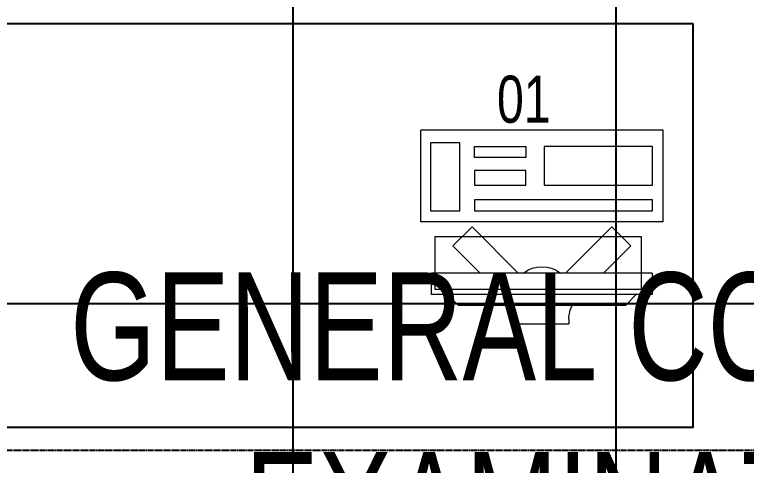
# Model space of a CAD drawing. Extents: x -178977 to 231842, y -29287 to 19916.
# Drawn here: x 36059 to 37418, y 690 to 1526 of the extents above; entities that cross this region are included whole.
import ezdxf
from ezdxf import colors
from ezdxf.entities.mleader import LeaderData, LeaderLine
from ezdxf.math import Vec2, Vec3

# ---------------------------------------------------------------- set-up
doc = ezdxf.new("R2010")
doc.units = 0
doc.header["$LTSCALE"] = 0.25
doc.linetypes.add('DASHDOT', pattern=[25.4, 12.7, -6.35, 0, -6.35])
doc.linetypes.add('HIDDEN', pattern=[9.525, 6.35, -3.175])
for name, color, linetype, lineweight in [('01-First Floor-FUR$0$72_EGR_BASE_TEXT', 252, 'Continuous', 5), ('01-First Floor-FUR$0$72_EGR_EQP_TAG', 142, 'Continuous', 5), ('01-First Floor-FUR$0$LOADING', 253, 'Continuous', 5), ('E-LITE-CIRC', 6, 'Continuous', 25), ('E-LITE-CLNG-CNDT', 6, 'DASHDOT', 35), ('E-POWR-FLOR-CNDT', 6, 'HIDDEN', 25)]:
    doc.layers.add(name, color=color, linetype=linetype, lineweight=lineweight)
doc.layers.add('01-First Floor-FUR$0$FALSE CEILING', color=251, linetype='Continuous')
doc.styles.add('01-First Floor-FUR$0$X3G_ENTITY_257CFD', font='swisscl.ttf', dxfattribs={"height": 200})
doc.styles.add('01-First Floor-FUR$0$X3G_ENTITY_9EC9', font='swisscl.ttf', dxfattribs={"height": 0.2})
doc.styles.add('DC_SIMPLEX', font='SIMPLEX.shx', dxfattribs={"width": 0.7})

# ---------------------------------------------------------------- blocks, each defined once
blk = doc.blocks.new('01-First Floor-FUR$0$ITCWLS1-P')
at = {"layer": '01-First Floor-FUR$0$LOADING'}
for p, q in [((-0.17, 0.45), (-0.17, 0)), ((-0.17, 0.45), (0, 0.45)), ((0, 0.45), (0, 0)), ((-0.2651, 0.43, 0), (-0.3051, 0.43, 0)), ((-0.3051, 0.43, 0), (-0.3051, 0.02, 0)), ((-0.2651, 0.43, 0), (-0.2651, 0.02, 0)), ((-0.1496, 0.4305), (-0.1291, 0.4305)), ((-0.1291, 0.4305), (-0.1291, 0.4089)), ((-0.197, 0.4094), (-0.295, 0.4094)), ((-0.295, 0.0264), (-0.295, 0.4094)), ((-0.197, 0.0264), (-0.197, 0.4094)), ((-0.3251, 0.38, 0), (-0.3051, 0.4, 0)), ((-0.3251, 0.38, 0), (-0.3251, 0.07, 0)), ((-0.3503, 0.275), (-0.3596, 0.275)), ((-0.3596, 0.175), (-0.3596, 0.275)), ((-0.3503, 0.175), (-0.3596, 0.175)), ((-0.3251, 0.07, 0), (-0.3051, 0.05, 0)), ((-0.3051, 0.02, 0), (-0.2651, 0.02, 0)), ((-0.197, 0.0264), (-0.295, 0.0264)), ((-0.17, 0), (0, 0))]:
    blk.add_line(p, q, dxfattribs=at)
at = {"layer": '01-First Floor-FUR$0$LOADING', "extrusion": (2.48281e-10, 3.18408e-10, -1)}
for p, q in [((-0.2651, 0.3395), (-0.2144, 0.3902)), ((-0.1791, 0.3548), (-0.2144, 0.3902)), ((-0.2651, 0.2688), (-0.1791, 0.3548))]:
    blk.add_line(p, q, dxfattribs=at)
at = {"layer": '01-First Floor-FUR$0$LOADING', "extrusion": (2.48281e-10, -3.18408e-10, -1)}
for p, q in [((-0.2651, 0.1812), (-0.1791, 0.0952)), ((-0.2651, 0.1105), (-0.2144, 0.0598)), ((-0.1791, 0.0952), (-0.2144, 0.0598))]:
    blk.add_line(p, q, dxfattribs=at)
at = {"layer": '01-First Floor-FUR$0$LOADING'}
for points in [[(-0.1291, 0.4089), (-0.1291, 0.1), (-0.1496, 0.1), (-0.1496, 0.4305)], [(-0.1496, 0.1), (-0.1496, 0.1), (-0.1496, 0.1), (-0.1496, 0.1), (-0.1496, 0.1), (-0.1496, 0.1), (-0.1496, 0.1), (-0.1496, 0.1), (-0.1496, 0.1)], [(-0.1496, 0.1), (-0.1496, 0.1), (-0.1496, 0.1), (-0.1496, 0.1), (-0.1496, 0.1), (-0.1496, 0.1), (-0.1496, 0.1), (-0.1496, 0.1), (-0.1496, 0.1), (-0.1496, 0.1), (-0.1496, 0.1), (-0.1496, 0.1), (-0.1496, 0.1), (-0.1496, 0.1), (-0.1496, 0.1), (-0.1496, 0.1), (-0.1496, 0.1), (-0.1496, 0.1)], [(-0.1496, 0.1), (-0.1496, 0.1), (-0.1496, 0.1), (-0.1496, 0.1), (-0.1496, 0.1), (-0.1496, 0.1), (-0.1496, 0.1), (-0.1496, 0.1), (-0.1496, 0.1), (-0.1496, 0.1)], [(-0.1496, 0.1), (-0.1496, 0.1), (-0.1496, 0.1), (-0.1496, 0.1), (-0.1496, 0.1), (-0.1496, 0.1), (-0.1496, 0.1)], [(-0.1496, 0.1), (-0.1496, 0.1), (-0.1496, 0.1), (-0.1496, 0.1), (-0.1496, 0.1), (-0.1496, 0.1), (-0.1496, 0.1), (-0.1496, 0.1), (-0.1496, 0.1), (-0.1496, 0.1)], [(-0.1496, 0.1), (-0.1496, 0.1), (-0.1496, 0.1), (-0.1496, 0.1), (-0.1496, 0.1), (-0.1496, 0.1), (-0.1496, 0.1), (-0.1496, 0.1), (-0.1496, 0.1), (-0.1496, 0.1), (-0.1496, 0.1), (-0.1496, 0.1), (-0.1496, 0.1), (-0.1496, 0.1), (-0.1496, 0.1)], [(-0.1496, 0.1), (-0.1496, 0.1), (-0.1496, 0.1), (-0.1496, 0.1), (-0.1496, 0.1), (-0.1496, 0.1), (-0.1496, 0.1), (-0.1496, 0.1), (-0.1496, 0.1), (-0.1496, 0.1)], [(-0.1496, 0.1), (-0.1496, 0.1), (-0.1496, 0.1), (-0.1496, 0.1), (-0.1496, 0.1), (-0.1496, 0.1), (-0.1496, 0.1), (-0.1496, 0.1), (-0.1496, 0.1), (-0.1496, 0.1)], [(-0.1496, 0.1), (-0.1496, 0.1), (-0.1496, 0.1), (-0.1496, 0.1), (-0.1496, 0.1), (-0.1496, 0.1), (-0.1496, 0.1), (-0.1496, 0.1), (-0.1496, 0.1), (-0.1496, 0.1), (-0.1496, 0.1), (-0.1496, 0.1), (-0.1496, 0.1), (-0.1496, 0.1), (-0.1496, 0.1), (-0.1496, 0.1), (-0.1496, 0.1), (-0.1496, 0.1), (-0.1496, 0.1), (-0.1496, 0.1), (-0.1496, 0.1), (-0.1496, 0.1), (-0.1496, 0.1), (-0.1496, 0.1), (-0.1496, 0.1), (-0.1496, 0.1), (-0.1496, 0.1), (-0.1496, 0.1), (-0.1496, 0.1), (-0.1496, 0.1), (-0.1496, 0.1), (-0.1496, 0.1), (-0.1496, 0.1), (-0.1496, 0.1), (-0.1496, 0.1), (-0.1496, 0.1), (-0.1496, 0.1), (-0.1496, 0.1), (-0.1496, 0.1), (-0.1496, 0.1), (-0.1496, 0.1), (-0.1496, 0.1), (-0.1496, 0.1), (-0.1496, 0.1), (-0.1496, 0.1), (-0.1496, 0.1), (-0.1496, 0.1), (-0.1496, 0.1), (-0.1496, 0.1), (-0.1496, 0.1), (-0.1496, 0.1), (-0.1496, 0.1), (-0.1496, 0.1), (-0.1496, 0.1)], [(-0.1496, 0.1), (-0.1496, 0.1), (-0.1496, 0.1), (-0.1496, 0.1), (-0.1496, 0.1), (-0.1496, 0.1), (-0.1496, 0.1), (-0.1496, 0.1), (-0.1496, 0.1), (-0.1496, 0.1), (-0.1496, 0.1), (-0.1496, 0.1), (-0.1496, 0.1), (-0.1496, 0.1), (-0.1496, 0.1), (-0.1496, 0.1), (-0.1496, 0.1), (-0.1496, 0.1), (-0.1496, 0.1), (-0.1496, 0.1), (-0.1496, 0.1), (-0.1496, 0.1), (-0.1496, 0.1), (-0.1496, 0.1), (-0.1496, 0.1), (-0.1496, 0.1), (-0.1496, 0.1), (-0.1496, 0.1), (-0.1496, 0.1), (-0.1496, 0.1), (-0.1496, 0.1), (-0.1496, 0.1), (-0.1496, 0.1), (-0.1496, 0.1), (-0.1496, 0.1), (-0.1496, 0.1), (-0.1496, 0.1), (-0.1496, 0.1), (-0.1496, 0.1), (-0.1496, 0.1), (-0.1496, 0.1), (-0.1496, 0.1), (-0.1496, 0.1), (-0.1496, 0.1), (-0.1496, 0.1), (-0.1496, 0.1), (-0.1496, 0.1), (-0.1496, 0.1), (-0.1496, 0.1), (-0.1496, 0.1), (-0.1496, 0.1), (-0.1496, 0.1), (-0.1496, 0.1), (-0.1496, 0.1), (-0.1496, 0.1), (-0.1496, 0.1), (-0.1496, 0.1), (-0.1496, 0.1), (-0.1496, 0.1), (-0.1496, 0.1), (-0.1496, 0.1), (-0.1496, 0.1), (-0.1496, 0.1), (-0.1496, 0.1), (-0.1496, 0.1), (-0.1496, 0.1), (-0.1496, 0.1), (-0.1496, 0.1), (-0.1496, 0.1), (-0.1496, 0.1), (-0.1496, 0.1), (-0.1496, 0.1), (-0.1496, 0.1), (-0.1496, 0.1), (-0.1496, 0.1), (-0.1496, 0.1), (-0.1496, 0.1), (-0.1496, 0.1), (-0.1496, 0.1), (-0.1496, 0.1), (-0.1496, 0.1), (-0.1496, 0.1), (-0.1496, 0.1), (-0.1496, 0.1), (-0.1496, 0.1), (-0.1496, 0.1), (-0.1496, 0.1), (-0.1496, 0.1), (-0.1496, 0.1)], [(-0.1496, 0.1), (-0.1496, 0.1), (-0.1496, 0.1), (-0.1496, 0.1), (-0.1496, 0.1), (-0.1496, 0.1), (-0.1496, 0.1), (-0.1496, 0.1), (-0.1496, 0.1), (-0.1496, 0.1), (-0.1496, 0.1), (-0.1496, 0.1)], [(-0.1496, 0.1), (-0.1496, 0.1), (-0.1496, 0.1), (-0.1496, 0.1), (-0.1496, 0.1), (-0.1496, 0.1), (-0.1496, 0.1)], [(-0.1496, 0.1), (-0.1496, 0.1), (-0.1496, 0.1), (-0.1496, 0.1), (-0.1496, 0.1), (-0.1496, 0.1), (-0.1496, 0.1), (-0.1496, 0.1), (-0.1496, 0.1), (-0.1496, 0.1), (-0.1496, 0.1), (-0.1496, 0.1), (-0.1496, 0.1), (-0.1496, 0.1), (-0.1496, 0.1), (-0.1496, 0.1), (-0.1496, 0.1)], [(-0.1496, 0.1), (-0.1496, 0.1), (-0.1496, 0.1), (-0.1496, 0.1), (-0.1496, 0.1), (-0.1496, 0.1), (-0.1496, 0.1), (-0.1496, 0.1), (-0.1496, 0.1), (-0.1496, 0.1), (-0.1496, 0.1), (-0.1496, 0.1), (-0.1496, 0.1), (-0.1496, 0.1), (-0.1496, 0.1), (-0.1496, 0.1), (-0.1496, 0.1), (-0.1496, 0.1), (-0.1496, 0.1), (-0.1496, 0.1), (-0.1496, 0.1), (-0.1496, 0.1), (-0.1496, 0.1), (-0.1496, 0.1), (-0.1496, 0.1), (-0.1496, 0.1), (-0.1496, 0.1), (-0.1496, 0.1), (-0.1496, 0.1), (-0.1496, 0.1), (-0.1496, 0.1), (-0.1496, 0.1), (-0.1496, 0.1), (-0.1496, 0.1), (-0.1496, 0.1), (-0.1496, 0.1), (-0.1496, 0.1), (-0.1496, 0.1), (-0.1496, 0.1), (-0.1496, 0.1), (-0.1496, 0.1), (-0.1496, 0.1), (-0.1496, 0.1), (-0.1496, 0.1), (-0.1496, 0.1), (-0.1496, 0.1), (-0.1496, 0.1), (-0.1496, 0.1), (-0.1496, 0.1), (-0.1496, 0.1), (-0.1496, 0.1), (-0.1496, 0.1), (-0.1496, 0.1), (-0.1496, 0.1), (-0.1496, 0.1), (-0.1496, 0.1), (-0.1496, 0.1), (-0.1496, 0.1), (-0.1496, 0.1), (-0.1496, 0.1), (-0.1496, 0.1), (-0.1496, 0.1), (-0.1496, 0.1), (-0.1496, 0.1), (-0.1496, 0.1), (-0.1496, 0.1), (-0.1496, 0.1), (-0.1496, 0.1), (-0.1496, 0.1), (-0.1496, 0.1), (-0.1496, 0.1), (-0.1496, 0.1), (-0.1496, 0.1), (-0.1496, 0.1), (-0.1496, 0.1), (-0.1496, 0.1), (-0.1496, 0.1), (-0.1496, 0.1), (-0.1496, 0.1), (-0.1496, 0.1), (-0.1496, 0.1), (-0.1496, 0.1), (-0.1496, 0.1), (-0.1496, 0.1), (-0.1496, 0.1), (-0.1496, 0.1), (-0.1496, 0.1), (-0.1496, 0.1), (-0.1496, 0.1), (-0.1496, 0.1), (-0.1496, 0.1), (-0.1496, 0.1), (-0.1496, 0.1), (-0.1496, 0.1), (-0.1496, 0.1), (-0.1496, 0.1), (-0.1496, 0.1), (-0.1496, 0.1), (-0.1496, 0.1), (-0.1496, 0.1), (-0.1496, 0.1), (-0.1496, 0.1), (-0.1496, 0.1), (-0.1496, 0.1), (-0.1496, 0.1), (-0.1496, 0.1), (-0.1496, 0.1), (-0.1496, 0.1), (-0.1496, 0.1), (-0.1496, 0.1), (-0.1496, 0.1)], [(-0.1496, 0.1), (-0.1496, 0.1), (-0.1496, 0.1), (-0.1496, 0.1), (-0.1496, 0.1), (-0.1496, 0.1), (-0.1496, 0.1), (-0.1496, 0.1)]]:
    blk.add_lwpolyline(points, dxfattribs=at)
for points in [[(-0.1019, 0.4305), (-0.0304, 0.4305), (-0.0304, 0.2294), (-0.1019, 0.2294)], [(-0.1019, 0.1954), (-0.0747, 0.1954), (-0.0747, 0.1), (-0.1019, 0.1)], [(-0.0304, 0.1954), (-0.0508, 0.1954), (-0.0508, 0.1), (-0.0304, 0.1)], [(-0.1496, 0.1), (-0.1496, 0.1), (-0.1496, 0.1), (-0.1496, 0.1), (-0.1496, 0.1), (-0.1496, 0.1), (-0.1496, 0.1), (-0.1496, 0.1), (-0.1496, 0.1), (-0.1496, 0.1), (-0.1496, 0.1), (-0.1496, 0.1), (-0.1496, 0.1), (-0.1496, 0.1), (-0.1496, 0.1), (-0.1496, 0.1), (-0.1496, 0.1), (-0.1496, 0.1), (-0.1496, 0.1), (-0.1496, 0.1), (-0.1496, 0.1), (-0.1496, 0.1), (-0.1496, 0.1), (-0.1496, 0.1), (-0.1496, 0.1), (-0.1496, 0.1), (-0.1496, 0.1), (-0.1496, 0.1), (-0.1496, 0.1), (-0.1496, 0.1), (-0.1496, 0.1), (-0.1496, 0.1), (-0.1496, 0.1), (-0.1496, 0.1), (-0.1496, 0.1), (-0.1496, 0.1), (-0.1496, 0.1), (-0.1496, 0.1), (-0.1496, 0.1), (-0.1496, 0.1), (-0.1496, 0.1), (-0.1496, 0.1), (-0.1496, 0.1), (-0.1496, 0.1), (-0.1496, 0.1), (-0.1496, 0.1), (-0.1496, 0.1), (-0.1496, 0.1), (-0.1496, 0.1), (-0.1496, 0.1), (-0.1496, 0.1), (-0.1496, 0.1), (-0.1496, 0.1), (-0.1496, 0.1), (-0.1496, 0.1), (-0.1496, 0.1), (-0.1496, 0.1), (-0.1496, 0.1), (-0.1496, 0.1), (-0.1496, 0.1), (-0.1496, 0.1), (-0.1496, 0.1), (-0.1496, 0.1), (-0.1496, 0.1), (-0.1496, 0.1), (-0.1496, 0.1), (-0.1496, 0.1), (-0.1496, 0.1), (-0.1496, 0.1), (-0.1496, 0.1), (-0.1496, 0.1), (-0.1496, 0.1), (-0.1496, 0.1), (-0.1496, 0.1), (-0.1496, 0.1), (-0.1496, 0.1), (-0.1496, 0.1), (-0.1496, 0.1), (-0.1496, 0.1), (-0.1496, 0.1), (-0.1496, 0.1), (-0.1496, 0.1), (-0.1496, 0.1), (-0.1496, 0.1), (-0.1496, 0.1), (-0.1496, 0.1), (-0.1496, 0.1), (-0.1496, 0.1), (-0.1496, 0.1), (-0.1496, 0.1), (-0.1496, 0.1), (-0.1496, 0.1), (-0.1496, 0.1), (-0.1496, 0.1), (-0.1496, 0.1), (-0.1496, 0.1), (-0.1496, 0.1), (-0.1496, 0.1), (-0.1496, 0.1), (-0.1496, 0.1), (-0.1496, 0.1), (-0.1496, 0.1), (-0.1496, 0.1), (-0.1496, 0.1), (-0.1496, 0.1), (-0.1496, 0.1), (-0.1496, 0.1), (-0.1496, 0.1), (-0.1496, 0.1), (-0.1496, 0.1), (-0.1496, 0.1), (-0.1496, 0.1), (-0.1496, 0.1), (-0.1496, 0.1), (-0.1496, 0.1), (-0.1496, 0.1), (-0.1496, 0.1), (-0.1496, 0.1), (-0.1496, 0.1), (-0.1496, 0.1), (-0.1496, 0.1), (-0.1496, 0.1), (-0.1496, 0.1), (-0.1496, 0.1), (-0.1496, 0.1), (-0.1496, 0.1), (-0.1496, 0.1), (-0.1496, 0.1), (-0.1496, 0.1), (-0.1496, 0.1), (-0.1496, 0.1), (-0.1496, 0.1), (-0.1496, 0.1), (-0.1496, 0.1), (-0.1496, 0.1), (-0.1496, 0.1), (-0.1496, 0.1), (-0.1496, 0.1), (-0.1496, 0.1), (-0.1496, 0.1), (-0.1496, 0.1), (-0.1496, 0.1), (-0.1496, 0.1), (-0.1496, 0.1), (-0.1496, 0.1), (-0.1496, 0.1), (-0.1496, 0.1), (-0.1496, 0.1), (-0.1496, 0.1), (-0.1496, 0.1), (-0.1496, 0.1), (-0.1496, 0.1), (-0.1496, 0.1), (-0.1496, 0.1), (-0.1496, 0.1), (-0.1496, 0.1), (-0.1496, 0.1), (-0.1496, 0.1), (-0.1496, 0.1), (-0.1496, 0.1), (-0.1496, 0.1), (-0.1496, 0.1), (-0.1496, 0.1), (-0.1496, 0.1), (-0.1496, 0.1), (-0.1496, 0.1), (-0.1496, 0.1), (-0.1496, 0.1), (-0.1496, 0.1), (-0.1496, 0.1), (-0.1496, 0.1), (-0.1496, 0.1), (-0.1496, 0.1), (-0.1496, 0.1), (-0.1496, 0.1), (-0.1496, 0.1), (-0.1496, 0.1), (-0.1496, 0.1), (-0.1496, 0.1), (-0.1496, 0.1), (-0.1496, 0.1), (-0.1496, 0.1), (-0.1496, 0.1), (-0.1496, 0.1), (-0.1496, 0.1), (-0.1496, 0.1), (-0.1496, 0.1), (-0.1496, 0.1), (-0.1496, 0.1), (-0.1496, 0.1), (-0.1496, 0.1), (-0.1496, 0.1), (-0.1496, 0.1), (-0.1496, 0.1), (-0.1496, 0.1), (-0.1496, 0.1), (-0.1496, 0.1), (-0.1496, 0.1), (-0.1496, 0.1), (-0.1496, 0.1), (-0.1496, 0.1), (-0.1496, 0.1), (-0.1496, 0.1), (-0.1496, 0.1), (-0.1496, 0.1), (-0.1496, 0.1), (-0.1496, 0.1), (-0.1496, 0.1), (-0.1496, 0.1), (-0.1496, 0.1), (-0.1496, 0.1), (-0.1496, 0.1), (-0.1496, 0.1), (-0.1496, 0.1), (-0.1496, 0.1), (-0.1496, 0.1), (-0.1496, 0.1), (-0.1496, 0.1), (-0.1496, 0.1), (-0.1496, 0.1), (-0.1496, 0.1), (-0.1496, 0.1), (-0.1496, 0.1), (-0.1496, 0.1), (-0.1496, 0.1), (-0.1496, 0.1), (-0.1496, 0.1), (-0.1496, 0.1), (-0.1496, 0.1), (-0.1496, 0.1), (-0.1496, 0.1), (-0.1496, 0.1), (-0.1496, 0.1), (-0.1496, 0.1), (-0.1496, 0.1), (-0.1496, 0.1), (-0.1496, 0.1), (-0.1496, 0.1), (-0.1496, 0.1), (-0.1496, 0.1), (-0.1496, 0.1), (-0.1496, 0.1), (-0.1496, 0.1), (-0.1496, 0.1), (-0.1496, 0.1), (-0.1496, 0.1), (-0.1496, 0.1), (-0.1496, 0.1), (-0.1496, 0.1), (-0.1496, 0.1), (-0.1496, 0.1), (-0.1496, 0.1), (-0.1496, 0.1), (-0.1496, 0.1), (-0.1496, 0.1), (-0.1496, 0.1), (-0.1496, 0.1), (-0.1496, 0.1), (-0.1496, 0.1), (-0.1496, 0.1), (-0.1496, 0.1), (-0.1496, 0.1), (-0.1496, 0.1), (-0.1496, 0.1), (-0.1496, 0.1), (-0.1496, 0.1), (-0.1496, 0.1), (-0.1496, 0.1), (-0.1496, 0.1), (-0.1496, 0.1), (-0.1496, 0.1), (-0.1496, 0.1), (-0.1496, 0.1), (-0.1496, 0.1), (-0.1496, 0.1), (-0.1496, 0.1), (-0.1496, 0.1)], [(-0.1496, 0.1), (-0.1496, 0.1), (-0.1496, 0.1), (-0.1496, 0.1), (-0.1496, 0.1), (-0.1496, 0.1), (-0.1496, 0.1), (-0.1496, 0.1), (-0.1496, 0.1), (-0.1496, 0.1), (-0.1496, 0.1), (-0.1496, 0.1), (-0.1496, 0.1), (-0.1496, 0.1), (-0.1496, 0.1), (-0.1496, 0.1), (-0.1496, 0.1), (-0.1496, 0.1), (-0.1496, 0.1), (-0.1496, 0.1), (-0.1496, 0.1), (-0.1496, 0.1), (-0.1496, 0.1), (-0.1496, 0.1), (-0.1496, 0.1), (-0.1496, 0.1), (-0.1496, 0.1), (-0.1496, 0.1), (-0.1496, 0.1), (-0.1496, 0.1), (-0.1496, 0.1), (-0.1496, 0.1), (-0.1496, 0.1), (-0.1496, 0.1), (-0.1496, 0.1), (-0.1496, 0.1), (-0.1496, 0.1), (-0.1496, 0.1), (-0.1496, 0.1), (-0.1496, 0.1), (-0.1496, 0.1), (-0.1496, 0.1), (-0.1496, 0.1), (-0.1496, 0.1), (-0.1496, 0.1), (-0.1496, 0.1), (-0.1496, 0.1), (-0.1496, 0.1), (-0.1496, 0.1), (-0.1496, 0.1), (-0.1496, 0.1), (-0.1496, 0.1), (-0.1496, 0.1), (-0.1496, 0.1), (-0.1496, 0.1), (-0.1496, 0.1), (-0.1496, 0.1), (-0.1496, 0.1), (-0.1496, 0.1), (-0.1496, 0.1), (-0.1496, 0.1), (-0.1496, 0.1), (-0.1496, 0.1), (-0.1496, 0.1), (-0.1496, 0.1), (-0.1496, 0.1), (-0.1496, 0.1), (-0.1496, 0.1), (-0.1496, 0.1), (-0.1496, 0.1), (-0.1496, 0.1), (-0.1496, 0.1), (-0.1496, 0.1), (-0.1496, 0.1), (-0.1496, 0.1), (-0.1496, 0.1), (-0.1496, 0.1), (-0.1496, 0.1), (-0.1496, 0.1), (-0.1496, 0.1), (-0.1496, 0.1), (-0.1496, 0.1), (-0.1496, 0.1), (-0.1496, 0.1), (-0.1496, 0.1), (-0.1496, 0.1), (-0.1496, 0.1), (-0.1496, 0.1), (-0.1496, 0.1), (-0.1496, 0.1), (-0.1496, 0.1), (-0.1496, 0.1), (-0.1496, 0.1), (-0.1496, 0.1), (-0.1496, 0.1), (-0.1496, 0.1), (-0.1496, 0.1), (-0.1496, 0.1), (-0.1496, 0.1), (-0.1496, 0.1), (-0.1496, 0.1), (-0.1496, 0.1), (-0.1496, 0.1), (-0.1496, 0.1), (-0.1496, 0.1), (-0.1496, 0.1), (-0.1496, 0.1), (-0.1496, 0.1), (-0.1496, 0.1), (-0.1496, 0.1), (-0.1496, 0.1), (-0.1496, 0.1), (-0.1496, 0.1), (-0.1496, 0.1), (-0.1496, 0.1), (-0.1496, 0.1), (-0.1496, 0.1), (-0.1496, 0.1), (-0.1496, 0.1), (-0.1496, 0.1), (-0.1496, 0.1), (-0.1496, 0.1), (-0.1496, 0.1), (-0.1496, 0.1), (-0.1496, 0.1), (-0.1496, 0.1), (-0.1496, 0.1), (-0.1496, 0.1), (-0.1496, 0.1), (-0.1496, 0.1), (-0.1496, 0.1), (-0.1496, 0.1), (-0.1496, 0.1), (-0.1496, 0.1), (-0.1496, 0.1), (-0.1496, 0.1), (-0.1496, 0.1), (-0.1496, 0.1), (-0.1496, 0.1), (-0.1496, 0.1), (-0.1496, 0.1), (-0.1496, 0.1), (-0.1496, 0.1), (-0.1496, 0.1), (-0.1496, 0.1), (-0.1496, 0.1), (-0.1496, 0.1), (-0.1496, 0.1), (-0.1496, 0.1), (-0.1496, 0.1), (-0.1496, 0.1), (-0.1496, 0.1), (-0.1496, 0.1), (-0.1496, 0.1), (-0.1496, 0.1), (-0.1496, 0.1), (-0.1496, 0.1), (-0.1496, 0.1), (-0.1496, 0.1), (-0.1496, 0.1), (-0.1496, 0.1), (-0.1496, 0.1), (-0.1496, 0.1), (-0.1496, 0.1), (-0.1496, 0.1), (-0.1496, 0.1), (-0.1496, 0.1), (-0.1496, 0.1), (-0.1496, 0.1), (-0.1496, 0.1), (-0.1496, 0.1), (-0.1496, 0.1), (-0.1496, 0.1), (-0.1496, 0.1), (-0.1496, 0.1), (-0.1496, 0.1), (-0.1496, 0.1), (-0.1496, 0.1), (-0.1496, 0.1), (-0.1496, 0.1), (-0.1496, 0.1), (-0.1496, 0.1), (-0.1496, 0.1), (-0.1496, 0.1), (-0.1496, 0.1), (-0.1496, 0.1), (-0.1496, 0.1), (-0.1496, 0.1), (-0.1496, 0.1), (-0.1496, 0.1), (-0.1496, 0.1), (-0.1496, 0.1), (-0.1496, 0.1), (-0.1496, 0.1), (-0.1496, 0.1), (-0.1496, 0.1), (-0.1496, 0.1), (-0.1496, 0.1), (-0.1496, 0.1), (-0.1496, 0.1), (-0.1496, 0.1), (-0.1496, 0.1), (-0.1496, 0.1), (-0.1496, 0.1), (-0.1496, 0.1), (-0.1496, 0.1), (-0.1496, 0.1), (-0.1496, 0.1), (-0.1496, 0.1), (-0.1496, 0.1), (-0.1496, 0.1), (-0.1496, 0.1), (-0.1496, 0.1), (-0.1496, 0.1)], [(-0.1496, 0.1), (-0.1496, 0.1), (-0.1496, 0.1), (-0.1496, 0.1), (-0.1496, 0.1), (-0.1496, 0.1), (-0.1496, 0.1), (-0.1496, 0.1), (-0.1496, 0.1), (-0.1496, 0.1), (-0.1496, 0.1), (-0.1496, 0.1), (-0.1496, 0.1), (-0.1496, 0.1), (-0.1496, 0.1), (-0.1496, 0.1), (-0.1496, 0.1), (-0.1496, 0.1), (-0.1496, 0.1), (-0.1496, 0.1), (-0.1496, 0.1), (-0.1496, 0.1), (-0.1496, 0.1), (-0.1496, 0.1), (-0.1496, 0.1), (-0.1496, 0.1), (-0.1496, 0.1), (-0.1496, 0.1), (-0.1496, 0.1), (-0.1496, 0.1), (-0.1496, 0.1), (-0.1496, 0.1), (-0.1496, 0.1), (-0.1496, 0.1), (-0.1496, 0.1), (-0.1496, 0.1), (-0.1496, 0.1), (-0.1496, 0.1), (-0.1496, 0.1), (-0.1496, 0.1), (-0.1496, 0.1), (-0.1496, 0.1), (-0.1496, 0.1), (-0.1496, 0.1), (-0.1496, 0.1), (-0.1496, 0.1), (-0.1496, 0.1), (-0.1496, 0.1), (-0.1496, 0.1), (-0.1496, 0.1), (-0.1496, 0.1), (-0.1496, 0.1), (-0.1496, 0.1), (-0.1496, 0.1), (-0.1496, 0.1), (-0.1496, 0.1), (-0.1496, 0.1), (-0.1496, 0.1), (-0.1496, 0.1), (-0.1496, 0.1), (-0.1496, 0.1), (-0.1496, 0.1), (-0.1496, 0.1), (-0.1496, 0.1), (-0.1496, 0.1), (-0.1496, 0.1), (-0.1496, 0.1), (-0.1496, 0.1), (-0.1496, 0.1), (-0.1496, 0.1), (-0.1496, 0.1), (-0.1496, 0.1), (-0.1496, 0.1), (-0.1496, 0.1), (-0.1496, 0.1), (-0.1496, 0.1), (-0.1496, 0.1), (-0.1496, 0.1), (-0.1496, 0.1), (-0.1496, 0.1), (-0.1496, 0.1), (-0.1496, 0.1), (-0.1496, 0.1), (-0.1496, 0.1), (-0.1496, 0.1), (-0.1496, 0.1), (-0.1496, 0.1), (-0.1496, 0.1), (-0.1496, 0.1), (-0.1496, 0.1), (-0.1496, 0.1), (-0.1496, 0.1), (-0.1496, 0.1), (-0.1496, 0.1), (-0.1496, 0.1), (-0.1496, 0.1), (-0.1496, 0.1), (-0.1496, 0.1), (-0.1496, 0.1), (-0.1496, 0.1), (-0.1496, 0.1), (-0.1496, 0.1), (-0.1496, 0.1), (-0.1496, 0.1), (-0.1496, 0.1), (-0.1496, 0.1), (-0.1496, 0.1), (-0.1496, 0.1), (-0.1496, 0.1), (-0.1496, 0.1), (-0.1496, 0.1), (-0.1496, 0.1), (-0.1496, 0.1), (-0.1496, 0.1), (-0.1496, 0.1), (-0.1496, 0.1), (-0.1496, 0.1), (-0.1496, 0.1), (-0.1496, 0.1), (-0.1496, 0.1), (-0.1496, 0.1), (-0.1496, 0.1), (-0.1496, 0.1), (-0.1496, 0.1), (-0.1496, 0.1), (-0.1496, 0.1), (-0.1496, 0.1), (-0.1496, 0.1), (-0.1496, 0.1), (-0.1496, 0.1), (-0.1496, 0.1), (-0.1496, 0.1), (-0.1496, 0.1), (-0.1496, 0.1), (-0.1496, 0.1), (-0.1496, 0.1), (-0.1496, 0.1), (-0.1496, 0.1), (-0.1496, 0.1), (-0.1496, 0.1), (-0.1496, 0.1), (-0.1496, 0.1), (-0.1496, 0.1), (-0.1496, 0.1), (-0.1496, 0.1), (-0.1496, 0.1), (-0.1496, 0.1), (-0.1496, 0.1), (-0.1496, 0.1), (-0.1496, 0.1), (-0.1496, 0.1), (-0.1496, 0.1), (-0.1496, 0.1), (-0.1496, 0.1), (-0.1496, 0.1), (-0.1496, 0.1), (-0.1496, 0.1), (-0.1496, 0.1), (-0.1496, 0.1), (-0.1496, 0.1), (-0.1496, 0.1), (-0.1496, 0.1), (-0.1496, 0.1), (-0.1496, 0.1), (-0.1496, 0.1), (-0.1496, 0.1), (-0.1496, 0.1), (-0.1496, 0.1), (-0.1496, 0.1), (-0.1496, 0.1), (-0.1496, 0.1), (-0.1496, 0.1), (-0.1496, 0.1), (-0.1496, 0.1), (-0.1496, 0.1), (-0.1496, 0.1), (-0.1496, 0.1), (-0.1496, 0.1), (-0.1496, 0.1), (-0.1496, 0.1), (-0.1496, 0.1), (-0.1496, 0.1), (-0.1496, 0.1), (-0.1496, 0.1), (-0.1496, 0.1), (-0.1496, 0.1), (-0.1496, 0.1), (-0.1496, 0.1), (-0.1496, 0.1), (-0.1496, 0.1), (-0.1496, 0.1), (-0.1496, 0.1), (-0.1496, 0.1), (-0.1496, 0.1), (-0.1496, 0.1), (-0.1496, 0.1), (-0.1496, 0.1), (-0.1496, 0.1), (-0.1496, 0.1), (-0.1496, 0.1), (-0.1496, 0.1), (-0.1496, 0.1), (-0.1496, 0.1), (-0.1496, 0.1), (-0.1496, 0.1), (-0.1496, 0.1), (-0.1496, 0.1), (-0.1496, 0.1), (-0.1496, 0.1), (-0.1496, 0.1), (-0.1496, 0.1), (-0.1496, 0.1), (-0.1496, 0.1), (-0.1496, 0.1), (-0.1496, 0.1), (-0.1496, 0.1), (-0.1496, 0.1), (-0.1496, 0.1), (-0.1496, 0.1)], [(-0.1496, 0.0727), (-0.0236, 0.0727), (-0.0236, 0.0182), (-0.1496, 0.0182)]]:
    blk.add_lwpolyline(points, close=True, dxfattribs=at)
for centre, radius, start, end in [((-0.3503, 0.325), 0.05, 270, 300.3093), ((-0.3089, 0.225), 0.0556, 321.9431, 38.0569), ((-0.3503, 0.125), 0.05, 59.6907, 90)]:
    blk.add_arc(centre, radius, start, end, dxfattribs=at)
blk = doc.blocks.new('01-First Floor-FUR')
at = {"layer": '01-First Floor-FUR$0$FALSE CEILING', "linetype": 'Continuous'}
for p, q in [((36576, -810), (36576, 2260)), ((37176, -810), (37176, 2260)), ((35376, 990), (39376, 990))]:
    blk.add_line(p, q, dxfattribs=at)
at = {"layer": '01-First Floor-FUR$0$FALSE CEILING', "elevation": -0.1}
blk.add_lwpolyline([(37318.5, 1510), (37318.5, 760), (35818.5, 760), (35818.5, 1510)], close=True, dxfattribs=at)
at = {"layer": '01-First Floor-FUR$0$LOADING', "elevation": -0.1}
blk.add_lwpolyline([(37318.5, 1510), (37318.5, 760), (35818.5, 760), (35818.5, 1510)], close=True, dxfattribs=at)
at = {"layer": '01-First Floor-FUR$0$LOADING', "extrusion": (1.93992e-16, 8.01373e-06, 1), "xscale": -1000.000000000009, "yscale": 1000.000000000009, "zscale": 1000.000000000009, "rotation": 270}
blk.add_blockref('01-First Floor-FUR$0$ITCWLS1-P', (36813.1, 1311.9, -0.1), dxfattribs=at)
at = {"layer": '01-First Floor-FUR$0$72_EGR_BASE_TEXT', "insert": (37540, 1047.8, 0), "char_height": 200, "width": 3019.253, "attachment_point": 2, "style": '01-First Floor-FUR$0$X3G_ENTITY_9EC9'}
blk.add_mtext('GENERAL CONSULTATION / EXAMINATION ROOM', dxfattribs=at)
at = {"layer": '01-First Floor-FUR$0$72_EGR_EQP_TAG', "insert": (37004.5, 1413.2, -0.1), "char_height": 87.47, "attachment_point": 2, "style": '01-First Floor-FUR$0$X3G_ENTITY_257CFD'}
blk.add_mtext('01', dxfattribs=at)
blk = doc.blocks.new('ARR0W')
at = {"color": 45}
blk.add_ellipse((0, 0), major_axis=(0.4, 0), ratio=0.4, dxfattribs=at)
at = {"color": 45, "ltscale": 0.5}
blk.add_solid([(-1.4, 0.1667), (-0.4, 0), (-1.4, -0.1667)], dxfattribs=at)

msp = doc.modelspace()

# ---------------------------------------------------------------- linework, layer by layer
at = {"layer": 'E-POWR-FLOR-CNDT'}
msp.add_lwpolyline([(39252.3, 70.2), (39128.5, 193.9), (39128.5, 617.5, 0.414214), (39028.5, 717.5), (35623.5, 717.5), (35499.7, 841.3)], format="xyb", dxfattribs=at)

# ---------------------------------------------------------------- block references
at = {"layer": 'E-LITE-CLNG-CNDT'}
msp.add_blockref('01-First Floor-FUR', (0, 0), dxfattribs=at)

# ---------------------------------------------------------------- leaders
at = {"layer": 'E-LITE-CIRC'}
ml = msp.add_multileader_mtext('Standard', dxfattribs=at)
ml.set_content('{\\Fdc_el_romans|c0;\\W0.8;TO\\Fromans|c0; \\Fsimplex|c0;PP-\\Fdc_el_romans|c0;F1\\Fsimplex|c0;/M42}', color=256, style='DC_SIMPLEX')
ml.set_leader_properties()
ml.set_arrow_properties(name='ARR0W')
ml.build(insert=Vec2(0, 0))
ml.multileader.update_dxf_attribs({"dogleg_length": 200, "arrow_head_size": 140, "scale": 100})
ctx = ml.context
ctx.base_point, ctx.scale, ctx.char_height, ctx.arrow_head_size, ctx.landing_gap_size, ctx.plane_origin, ctx.plane_x_axis, ctx.plane_y_axis = Vec3(36244.7, 2411.9, 0), 100, 200, 140, 140, Vec3(23032.4, -4913.2, 0), Vec3(1, -0.000001, 0), Vec3(0.000001, 1, 0)
notes = []
notes.append((ctx, [(1, (1, 1, 0), (36135.9, 2411.9, 0), (1, -0.000001, 0), 108.8, [(0, [(35181, 1442.2, 0)], 0, [])])]))
ctx.mtext.insert, ctx.mtext.text_direction, ctx.mtext.rotation, ctx.mtext.flow_direction = Vec3(36384.7, 2545.2, 0), Vec3(1, -0.000001, 0), 6.283185, 5
ml = msp.add_multileader_mtext('Standard', dxfattribs=at)
ml.set_content('{\\Fdc_el_romans|c0;\\W0.8;TO\\Fromans|c0; \\Fsimplex|c0;PP-\\Fdc_el_romans|c0;F1\\Fsimplex|c0;/M47}', color=256, style='DC_SIMPLEX')
ml.set_leader_properties()
ml.set_arrow_properties(name='ARR0W')
ml.build(insert=Vec2(0, 0))
ml.multileader.update_dxf_attribs({"dogleg_length": 200, "arrow_head_size": 140, "scale": 100})
ctx = ml.context
ctx.base_point, ctx.scale, ctx.char_height, ctx.arrow_head_size, ctx.landing_gap_size, ctx.plane_origin, ctx.plane_x_axis, ctx.plane_y_axis = Vec3(26205.3, 1055.7, 0), 100, 200, 140, 140, Vec3(12871.9, -6258.5, 0), Vec3(1, -0.000001, 0), Vec3(0.000001, 1, 0)
notes.append((ctx, [(1, (1, 1, 0), (26096.5, 1055.7, 0), (1, -0.000001, 0), 108.8, [(0, [(25215.6, 97, 0)], 0, [])])]))
ctx.mtext.insert, ctx.mtext.text_direction, ctx.mtext.rotation, ctx.mtext.width, ctx.mtext.flow_direction = Vec3(26345.3, 1189, 0), Vec3(1, -0.000001, 0), 6.283185, 1876.98, 5
for ctx, leaders in notes:
    for number, flags, end, landing, length, lines in leaders:
        leader = LeaderData()
        leader.index, (leader.has_last_leader_line, leader.has_dogleg_vector, leader.attachment_direction) = number, flags
        leader.last_leader_point, leader.dogleg_vector, leader.dogleg_length = Vec3(end), Vec3(landing), length
        for number, points, colour, breaks in lines:
            line = LeaderLine()
            line.index, line.vertices, line.color, line.breaks = number, Vec3.list(points), colors.encode_raw_color(colour), breaks
            leader.lines.append(line)
        ctx.leaders.append(leader)

doc.saveas('drawing.dxf')
